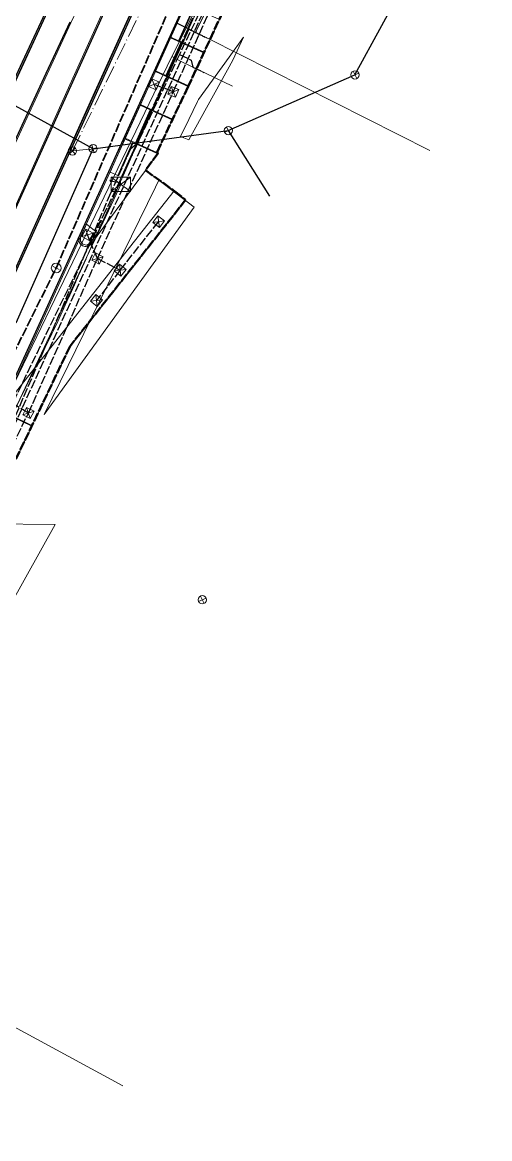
# Model space of a CAD drawing. Header units: metres. Extents: x 105014 to 106600, y 111320 to 118425.
# Drawn here: x 105551.5 to 105618.6, y 113477.9 to 113638 of the extents above; entities that cross this region are included whole.
import ezdxf

# ---------------------------------------------------------------- set-up
doc = ezdxf.new("R2010")
doc.units = ezdxf.units.M
doc.linetypes.add('DASHDOT', pattern=[3.556, 2.54, -0.508, 0, -0.508])
doc.linetypes.add('DASHED', pattern=[1.524, 1.27, -0.254])
for name, color, linetype, lineweight in [('00-BASE-LIMITE', 7, 'DASHED', 50), ('00-BASE-UE', 42, 'DASHED', 25), ('10-PAV-BOCACALLE', 9, 'CONTINUOUS', 13), ('10-PAV-CALZADA-BRT', 12, 'CONTINUOUS', 30), ('10-PAV-CALZADA-MIXTA', 8, 'CONTINUOUS', 30), ('10-PAV-SARDINEL', 252, 'CONTINUOUS', 13), ('20-EP-ZONA-DURA', 253, 'CONTINUOUS', 13), ('20-EP-ZONA-VERDE', 84, 'CONTINUOUS', 13), ('30-RED-ENEL-NODOS', 11, 'CONTINUOUS', 13), ('30-RED-ENEL-PROY', 1, 'DASHED', 25), ('30-RED-ETB-CAMARA', 151, 'CONTINUOUS', 13), ('30-RED-ETB-EXIST', 145, 'CONTINUOUS', 13), ('30-RED-MOVISTAR-PROY', 4, 'DASHED', 25), ('30-RED-VANTI-EXIST', 52, 'CONTINUOUS', 13), ('30-RED-VANTI-PROY', 2, 'DASHED', 25), ('30-RED-VANTI-RETIRO', 8, 'DASHDOT', 13), ('35-RH-ACUE-MENOR-EXIST', 151, 'CONTINUOUS', 13), ('35-RH-ACUE-MENOR-PROY', 5, 'DASHED', 25), ('35-RH-PLUV-COLECTOR', 96, 'CONTINUOUS', 30), ('35-RH-PLUV-NODOS', 94, 'CONTINUOUS', 13), ('35-RH-PLUV-RETIRO', 8, 'DASHDOT', 13), ('36-RH-SAN-COLECTOR-PROY', 6, 'DASHED', 35), ('36-RH-SAN-POZOS', 216, 'CONTINUOUS', 13), ('60-PREDIAL-LOTE', 42, 'CONTINUOUS', 13)]:
    doc.layers.add(name, color=color, linetype=linetype, lineweight=lineweight)

# ---------------------------------------------------------------- blocks, each defined once
blk = doc.blocks.new('CAM_ETB_T_13')
for p, q in [((-1.375, -1.025), (1.375, 1.025)), ((-1.375, 1.025), (1.375, -1.025))]:
    blk.add_line(p, q)
blk.add_lwpolyline([(-1.375, -1.025), (1.375, -1.025), (1.375, 1.025), (-1.375, 1.025)], close=True)
blk = doc.blocks.new('POSTE')
blk.add_circle((0, 0), 0.15)
blk = doc.blocks.new('CAJA_ENEL')
for p, q in [((-0.6, -0.6), (0.6, 0.6)), ((-0.6, 0.6), (0.6, -0.6))]:
    blk.add_line(p, q)
blk.add_lwpolyline([(-0.6, -0.6), (0.6, -0.6), (0.6, 0.6), (-0.6, 0.6)], close=True)
blk = doc.blocks.new('POZO_SAN')
for p, q in [((-0.5, 0), (0.5, 0)), ((0, -0.5), (0, 0.5))]:
    blk.add_line(p, q)
blk.add_circle((0, 0), 0.7)
blk = doc.blocks.new('POZO_PLUV')
for p, q in [((-0.42, -0.42), (0.42, 0.42)), ((-0.42, 0.42), (0.42, -0.42))]:
    blk.add_line(p, q)
blk.add_circle((0, 0), 0.6)
blk = doc.blocks.new('SUMIDERO')
for p, q in [((-0.25, -0.2), (-0.25, 0.2)), ((0, -0.2), (0, 0.2)), ((0.25, -0.2), (0.25, 0.2))]:
    blk.add_line(p, q)
blk.add_lwpolyline([(-0.5, -0.2), (0.5, -0.2), (0.5, 0.2), (-0.5, 0.2)], close=True)

msp = doc.modelspace()

# ---------------------------------------------------------------- linework, layer by layer
at = {"layer": '00-BASE-LIMITE'}
msp.add_lwpolyline([(105593.1405, 113667.0871), (105575.3521, 113628.7597), (105570.8391, 113619.2769), (105571.0321, 113619.2017), (105569.2097, 113616.7329), (105573.3995, 113613.7363), (105574.9765, 113612.5063), (105574.1143, 113611.4023), (105558.3959, 113591.5179), (105550.6343, 113575.3121)], dxfattribs=at)
at = {"layer": '00-BASE-UE'}
msp.add_lwpolyline([(105593.1405, 113667.0871), (105575.3521, 113628.7597), (105570.8391, 113619.2769), (105571.0321, 113619.2017), (105569.2097, 113616.7329), (105573.3995, 113613.7363), (105574.9765, 113612.5063), (105571.7847, 113608.4553), (105558.3959, 113591.5179), (105550.6343, 113575.3121)], dxfattribs=at)
at = {"layer": '10-PAV-BOCACALLE'}
msp.add_lwpolyline([(105545.1103, 113575.3372), (105563.6822, 113615.9684), (105559.7329, 113607.2179), (105559.6764, 113607.0576), (105559.6478, 113606.89), (105559.6481, 113606.7201), (105559.6771, 113606.5526), (105559.7341, 113606.3924), (105559.8174, 113606.2443), (105559.9246, 113606.1123), (105560.0525, 113606.0005), (105560.1976, 113605.9119), (105560.3556, 113605.8491), (105560.5219, 113605.8141), (105560.6918, 113605.8077), (105560.8602, 113605.8302), (105561.0225, 113605.8808), (105561.1738, 113605.9583), (105561.3098, 113606.0602), (105561.4266, 113606.1837), (105561.4696, 113606.2417), (105569.2181, 113616.7269), (105573.3537, 113613.7691), (105565.6643, 113604.0701), (105549.6821, 113583.7081)], dxfattribs=at)
at = {"layer": '10-PAV-CALZADA-BRT'}
for points in [[(105545.1399, 113599.1935), (105558.5465, 113628.8985), (105569.1191, 113652.3239)], [(105572.3091, 113650.8841), (105561.7367, 113627.4587), (105548.3299, 113597.7535)], [(105537.7561, 113601.8127), (105551.7611, 113632.0821), (105555.1671, 113639.4435)], [(105558.3437, 113637.9739), (105554.9377, 113630.6125), (105540.9325, 113600.3431)]]:
    msp.add_lwpolyline(points, dxfattribs=at)
at = {"layer": '10-PAV-CALZADA-MIXTA'}
for points in [[(105559.7677, 113649.9807), (105554.2018, 113637.9513), (105551.5505, 113632.2211), (105537.5281, 113601.9151)], [(105548.5579, 113597.6509), (105561.9346, 113627.2893), (105570.9701, 113647.3091)], [(105576.6667, 113644.7381), (105567.6313, 113624.7183), (105563.6822, 113615.9684), (105545.1103, 113575.3372)]]:
    msp.add_lwpolyline(points, dxfattribs=at)
at = {"layer": '10-PAV-SARDINEL'}
for points in [[(105548.3299, 113597.7535), (105561.7367, 113627.4587), (105572.3091, 113650.8841)], [(105537.5281, 113601.9151), (105551.5505, 113632.2211), (105554.2018, 113637.9513), (105559.7677, 113649.9807)], [(105537.7096, 113601.8311), (105551.732, 113632.1371), (105554.3833, 113637.8673), (105559.9492, 113649.8967)], [(105559.9492, 113649.8967), (105554.3833, 113637.8673), (105551.732, 113632.1371), (105537.7096, 113601.8311)], [(105570.7878, 113647.3915), (105561.7523, 113627.3716), (105548.3756, 113597.7333)], [(105548.3756, 113597.7333), (105561.7523, 113627.3716), (105570.7878, 113647.3915)], [(105570.9701, 113647.3091), (105561.9346, 113627.2893), (105548.5579, 113597.6509)], [(105545.1103, 113575.3372), (105563.6822, 113615.9684), (105567.6313, 113624.7183), (105576.6667, 113644.7381)], [(105576.849, 113644.6558), (105567.8136, 113624.636), (105563.8643, 113615.8857), (105545.2922, 113575.2541)], [(105555.1671, 113639.4435), (105551.7611, 113632.0821), (105537.7561, 113601.8127)]]:
    msp.add_lwpolyline(points, dxfattribs=at)
at = {"layer": '20-EP-ZONA-DURA'}
for points in [[(105579.8149, 113638.3754), (105577.6256, 113633.6583), (105574.3153, 113635.1523), (105574.0418, 113635.2758), (105576.1809, 113640.0155), (105576.4543, 113639.8921), (105579.8149, 113638.3754)], [(105577.5835, 113633.5675), (105575.3942, 113628.8504), (105572.2257, 113630.2804), (105574.3647, 113635.0201), (105577.5835, 113633.5675)], [(105570.8391, 113619.2769), (105567.8653, 113620.6189), (105570.0042, 113625.3586), (105573.0631, 113623.9781), (105573.1061, 113624.0683), (105569.9547, 113625.4907), (105568.4964, 113626.1489), (105570.6355, 113630.8885), (105572.0937, 113630.2303), (105575.3521, 113628.7597), (105570.8391, 113619.2769)], [(105570.8391, 113619.2769), (105571.0321, 113619.2017), (105569.2097, 113616.7329), (105569.2181, 113616.7269), (105561.4696, 113606.2417), (105561.4266, 113606.1837), (105561.3123, 113606.0625), (105561.1794, 113605.9619), (105561.0317, 113605.8848), (105560.8732, 113605.8333), (105560.7084, 113605.8089), (105560.5418, 113605.8122), (105560.3781, 113605.8431), (105560.2217, 113605.9008), (105560.0772, 113605.9837), (105559.9484, 113606.0894), (105559.8389, 113606.215), (105559.7519, 113606.3571), (105559.6897, 113606.5117), (105559.654, 113606.6745), (105563.8643, 113615.8857), (105564.1359, 113616.4871), (105565.2298, 113615.9937), (105565.3207, 113615.9525), (105567.4599, 113620.6921), (105567.7333, 113620.5687), (105570.7781, 113619.1945), (105570.8391, 113619.2769)], [(105560.7673, 113606.0165), (105560.7795, 113606.0141), (105560.7897, 113606.0202), (105561.2679, 113606.3055), (105561.2735, 113606.3081), (105562.3513, 113607.7739), (105560.7711, 113609.0323), (105559.9263, 113607.1605), (105559.9151, 113607.1357), (105559.8732, 113606.5961), (105559.8725, 113606.588), (105559.8768, 113606.5821), (105560.2083, 113606.1365), (105560.2156, 113606.1267), (105560.2259, 113606.1247), (105560.7673, 113606.0165)]]:
    msp.add_lwpolyline(points, close=True, dxfattribs=at)
for points in [[(105549.6821, 113583.7081), (105565.6643, 113604.0701), (105573.3537, 113613.7691), (105573.3995, 113613.7363), (105574.9765, 113612.5063), (105574.1143, 113611.4023), (105558.3959, 113591.5179), (105558.3959, 113591.5179), (105550.6606, 113575.367)], [(105550.0305, 113581.4219), (105552.8939, 113580.0631), (105552.9367, 113580.1533), (105550.0733, 113581.5121)]]:
    msp.add_lwpolyline(points, dxfattribs=at)
at = {"layer": '20-EP-ZONA-VERDE'}
for points in [[(105568.9367, 113652.4061), (105558.3643, 113628.9807), (105544.9575, 113599.2757)], [(105541.1141, 113600.2591), (105555.1191, 113630.5285), (105558.5251, 113637.8899), (105559.4057, 113639.7927)]]:
    msp.add_lwpolyline(points, dxfattribs=at)
for points in [[(105576.0899, 113640.0565), (105573.9509, 113635.3168), (105572.8569, 113635.8105), (105574.9961, 113640.5503), (105576.0899, 113640.0565)], [(105576.1809, 113640.0155), (105574.0418, 113635.2758), (105573.9509, 113635.3168), (105576.0899, 113640.0565), (105576.1809, 113640.0155)], [(105574.2738, 113635.0612), (105572.1347, 113630.3215), (105570.6765, 113630.9797), (105572.8157, 113635.7193), (105574.2738, 113635.0612)], [(105573.9509, 113635.3168), (105574.0418, 113635.2758), (105574.3153, 113635.1523), (105577.6371, 113633.6531), (105577.5959, 113633.5619), (105574.3647, 113635.0201), (105574.2738, 113635.0612), (105572.8157, 113635.7193), (105572.8569, 113635.8105), (105573.9509, 113635.3168)], [(105574.3647, 113635.0201), (105572.2257, 113630.2804), (105572.1347, 113630.3215), (105574.2738, 113635.0612), (105574.3647, 113635.0201)], [(105572.1347, 113630.3215), (105572.2257, 113630.2804), (105575.3953, 113628.8499), (105575.3521, 113628.7597), (105572.0937, 113630.2303), (105570.6355, 113630.8885), (105570.6765, 113630.9797), (105572.1347, 113630.3215)], [(105569.9547, 113625.4907), (105573.1061, 113624.0683), (105573.0631, 113623.9781), (105570.0042, 113625.3586), (105569.9132, 113625.3996), (105568.4551, 113626.0577), (105568.4963, 113626.1489), (105569.9547, 113625.4907)], [(105569.9132, 113625.3996), (105567.7743, 113620.66), (105566.3161, 113621.3182), (105568.4551, 113626.0577), (105569.9132, 113625.3996)], [(105570.0042, 113625.3586), (105567.8653, 113620.6189), (105567.7743, 113620.66), (105569.9132, 113625.3996), (105570.0042, 113625.3586)], [(105567.7743, 113620.66), (105567.8653, 113620.6189), (105570.8391, 113619.2769), (105570.7781, 113619.1945), (105567.7333, 113620.5687), (105567.4599, 113620.6921), (105567.3687, 113620.7333), (105566.2751, 113621.2269), (105566.3161, 113621.3182), (105567.7743, 113620.66)], [(105567.3687, 113620.7333), (105565.2298, 113615.9937), (105564.1359, 113616.4871), (105566.2751, 113621.2269), (105567.3687, 113620.7333)], [(105567.4599, 113620.6921), (105565.3207, 113615.9525), (105565.2298, 113615.9937), (105567.3687, 113620.7333), (105567.4599, 113620.6921)], [(105562.3513, 113607.7739), (105561.2679, 113606.3055), (105560.781, 113606.0183), (105560.2259, 113606.1247), (105559.8796, 113606.5714), (105559.9151, 113607.1357), (105560.7711, 113609.0323), (105562.3513, 113607.7739)], [(105550.0733, 113581.5121), (105552.9367, 113580.1533), (105552.8939, 113580.0631), (105550.0305, 113581.4219), (105549.7595, 113581.5505), (105549.6691, 113581.5933), (105548.7339, 113582.0371), (105548.7769, 113582.1275), (105550.0733, 113581.5121)]]:
    msp.add_lwpolyline(points, close=True, dxfattribs=at)
at = {"layer": '30-RED-ENEL-PROY'}
for points in [[(105573.2087, 113627.9853), (105580.9273, 113645.1459)], [(105562.3217, 113604.0873), (105573.2087, 113627.9853)], [(105573.2087, 113627.9853), (105570.4303, 113629.0579)], [(105565.5931, 113602.4123), (105571.1317, 113609.3809)], [(105562.3217, 113604.0873), (105560.8985, 113607.4637)], [(105552.4223, 113581.9247), (105562.3217, 113604.0873)], [(105562.3217, 113604.0873), (105565.5931, 113602.4123)], [(105565.5931, 113602.4123), (105562.1919, 113598.0589)], [(105552.4223, 113581.9247), (105550.3421, 113583.1927)], [(105544.1419, 113564.9001), (105552.4223, 113581.9247)]]:
    msp.add_lwpolyline(points, dxfattribs=at)
at = {"layer": '30-RED-ETB-EXIST'}
for points in [[(105565.674, 113614.716), (105565.591, 113615.396), (105581.779, 113651.075), (105582.951, 113650.542)], [(105564.309, 113615.198), (105564.114, 113615.303), (105565.148, 113614.996), (105564.309, 113615.198)], [(105542.873, 113565.832), (105542.685, 113565.921), (105565.446, 113614.163), (105565.674, 113614.716)]]:
    msp.add_lwpolyline(points, dxfattribs=at)
at = {"layer": '30-RED-MOVISTAR-PROY'}
msp.add_lwpolyline([(105545.8675, 113570.2421), (105592.4894, 113672.1116)], dxfattribs=at)
at = {"layer": '30-RED-VANTI-EXIST'}
for points in [[(105576.6024, 113636.901), (105582.4749, 113648.9279)], [(105554.6552, 113590.9597), (105556.6659, 113595.0641), (105563.0769, 113609.3409), (105570.3429, 113625.6405), (105575.4687, 113636.9801)], [(105575.4687, 113636.9801), (105575.4739, 113636.9915)], [(105576.4095, 113636.5059), (105576.5296, 113636.7518)], [(105576.5296, 113636.7518), (105576.6024, 113636.901)], [(105577.7865, 113635.8341), (105577.9161, 113635.7688)], [(105577.9161, 113635.7688), (105578.0791, 113635.6868)], [(105578.0791, 113635.6868), (105578.2094, 113635.6212)], [(105578.2094, 113635.6212), (105610.0369, 113619.5949)], [(105542.9647, 113567.0861), (105543.4735, 113568.2677), (105550.3105, 113582.0911), (105554.6552, 113590.9597)]]:
    msp.add_lwpolyline(points, dxfattribs=at)
at = {"layer": '30-RED-VANTI-PROY'}
for points in [[(105575.3224, 113637.0545), (105575.4911, 113637.4311), (105580.5581, 113648.6979), (105588.0341, 113664.8471), (105588.5417, 113665.7953), (105589.1713, 113666.2311), (105592.9833, 113673.5609), (105593.7291, 113678.7633), (105598.0473, 113686.0457), (105607.2045, 113697.9473), (105607.1347, 113697.9727)], [(105573.5821, 113637.9397), (105575.3224, 113637.0545)], [(105554.6552, 113590.9597), (105557.1987, 113596.8421), (105564.0953, 113613.1717), (105567.1157, 113619.8791), (105567.9125, 113620.5079), (105575.3224, 113637.0545)], [(105575.3224, 113637.0545), (105575.4687, 113636.9801)], [(105575.4687, 113636.9801), (105576.151, 113636.6331)], [(105576.151, 113636.6331), (105576.2806, 113636.5672)], [(105576.2806, 113636.5672), (105576.4432, 113636.4845)], [(105576.4432, 113636.4845), (105576.6283, 113636.3903), (105576.7255, 113636.3436)], [(105576.7255, 113636.3436), (105576.8899, 113636.2647)], [(105576.8899, 113636.2647), (105577.0213, 113636.2016)], [(105577.0213, 113636.2016), (105577.3374, 113636.0498)], [(105577.3374, 113636.0498), (105577.4687, 113635.9867)], [(105577.4687, 113635.9867), (105577.6332, 113635.9077)], [(105577.6332, 113635.9077), (105577.7865, 113635.8341)], [(105542.9647, 113567.0861), (105542.9817, 113567.0791), (105546.0857, 113572.4999), (105550.5727, 113581.5183), (105554.6552, 113590.9597)]]:
    msp.add_lwpolyline(points, dxfattribs=at)
at = {"layer": '30-RED-VANTI-RETIRO'}
for points in [[(105576.6024, 113636.901), (105582.4749, 113648.9279)], [(105554.6552, 113590.9597), (105556.6659, 113595.0641), (105563.0769, 113609.3409), (105570.3429, 113625.6405), (105575.4687, 113636.9801)], [(105575.4687, 113636.9801), (105575.4739, 113636.9915)], [(105576.4095, 113636.5059), (105576.5296, 113636.7518)], [(105576.5296, 113636.7518), (105576.6024, 113636.901)], [(105542.9647, 113567.0861), (105543.4735, 113568.2677), (105550.3105, 113582.0911), (105554.6552, 113590.9597)]]:
    msp.add_lwpolyline(points, dxfattribs=at)
at = {"layer": '35-RH-ACUE-MENOR-EXIST'}
for points in [[(105611.21, 113697.46), (105599.8, 113678.01), (105584.34, 113655.64), (105573.02, 113633.03)], [(105573.02, 113633.03), (105534.82, 113554.05)], [(105573.02, 113633.03), (105574.24, 113632.38), (105581.7011, 113628.8021)], [(105513.89, 113516.81), (105526.3833, 113509.2435), (105507.7318, 113482.6619), (105515.7195, 113478.208), (105529.4659, 113498.0648), (105537.918, 113500.6628), (105565.9679, 113485.4455)]]:
    msp.add_lwpolyline(points, dxfattribs=at)
at = {"layer": '35-RH-ACUE-MENOR-PROY'}
for points in [[(105597.0873, 113681.9335), (105574.088, 113633.3271), (105563.5035, 113610.9568), (105561.442, 113606.5999), (105550.5746, 113584.2198), (105550.0007, 113583.014), (105549.7838, 113580.0294), (105545.1346, 113570.4502), (105544.5105, 113569.165), (105542.7769, 113567.8078), (105541.4492, 113565.0418), (105533.5839, 113547.9408), (105532.2537, 113545.2529), (105526.2985, 113533.2195), (105513.7506, 113517.0296), (105494.2764, 113491.8732), (105494.7347, 113488.5565), (105495.9255, 113479.9022), (105496.0753, 113478.8545), (105478.6282, 113459.5738)], [(105574.088, 113633.3271), (105575.7635, 113632.5444), (105576.0108, 113631.5313), (105577.6019, 113630.7514)]]:
    msp.add_lwpolyline(points, dxfattribs=at)
at = {"layer": '35-RH-PLUV-COLECTOR'}
for points in [[(105599.273, 113630.413), (105618.601, 113665.832)], [(105561.7027, 113619.8316), (105525.7464, 113639.5787)], [(105561.7027, 113619.8316), (105525.7464, 113639.5787)], [(105581.102, 113622.422), (105599.273, 113630.413)], [(105561.7027, 113619.8316), (105581.102, 113622.422)], [(105581.102, 113622.422), (105586.9883, 113613.0255)], [(105550.6656, 113594.873), (105561.7027, 113619.8316)], [(105550.6656, 113594.873), (105561.7027, 113619.8316)]]:
    msp.add_lwpolyline(points, dxfattribs=at)
at = {"layer": '35-RH-PLUV-RETIRO'}
for points in [[(105558.7323, 113619.5042), (105581.2967, 113665.5756)], [(105558.7323, 113619.5042), (105561.7027, 113619.8316)]]:
    msp.add_lwpolyline(points, dxfattribs=at)
at = {"layer": '36-RH-SAN-COLECTOR-PROY'}
for points in [[(105556.4097, 113602.7171), (105575.65, 113646.8)], [(105535.2245, 113560.293), (105556.4097, 113602.7171)]]:
    msp.add_lwpolyline(points, dxfattribs=at)
at = {"layer": '60-PREDIAL-LOTE'}
for points in [[(105581.7748, 113632.5469), (105575.4599, 113621.0967), (105574.2332, 113621.5849), (105575.4282, 113624.021), (105576.6941, 113626.6015), (105576.836, 113626.8906), (105581.234, 113632.9791), (105583.2852, 113635.8188), (105581.7748, 113632.5469)], [(105576.186, 113611.4583), (105554.6798, 113581.7266), (105570.6718, 113614.3252), (105571.1525, 113615.3052), (105576.186, 113611.4583)], [(105556.2578, 113565.9531), (105541, 113538.625), (105539.7109, 113547.7734), (105539.5469, 113552.2422), (105546.9688, 113566.0156), (105556.2578, 113565.9531)]]:
    msp.add_lwpolyline(points, close=True, dxfattribs=at)

# ---------------------------------------------------------------- block references
at = {"layer": '30-RED-ENEL-NODOS'}
for p, rotation in [((105570.4302, 113629.0578), 66.7), ((105573.2087, 113627.9852), 67.1), ((105571.1316, 113609.3809), 53.1), ((105560.8984, 113607.4636), 61.2), ((105562.3216, 113604.0872), 62.9), ((105565.5931, 113602.4122), 51.5), ((105562.1919, 113598.0588), 51.6), ((105552.4223, 113581.9247), 63.5)]:
    msp.add_blockref('CAJA_ENEL', p, dxfattribs=dict(at, rotation=rotation))
at = {"layer": '30-RED-ETB-CAMARA'}
for name, p in [('POSTE', (105564.309, 113615.198)), ('CAM_ETB_T_13', (105565.674, 113614.716))]:
    msp.add_blockref(name, p, dxfattribs=at)
at = {"layer": '35-RH-PLUV-NODOS'}
for name, p, rotation in [('POZO_PLUV', (105599.273, 113630.413), 250), ('POZO_PLUV', (105581.102, 113622.422), 250), ('POZO_PLUV', (105561.7027, 113619.8316), 241), ('POZO_PLUV', (105561.7027, 113619.8316), 241), ('SUMIDERO', (105562.7046, 113609.0057), 236.3), ('POZO_PLUV', (105577.3813, 113555.1426), 250)]:
    msp.add_blockref(name, p, dxfattribs=dict(at, rotation=rotation))
msp.add_blockref('POZO_PLUV', (105558.7323, 113619.5042), dxfattribs=at)
at = {"layer": '36-RH-SAN-POZOS', "rotation": 243}
msp.add_blockref('POZO_SAN', (105556.4097, 113602.7171), dxfattribs=at)

doc.saveas('drawing.dxf')
